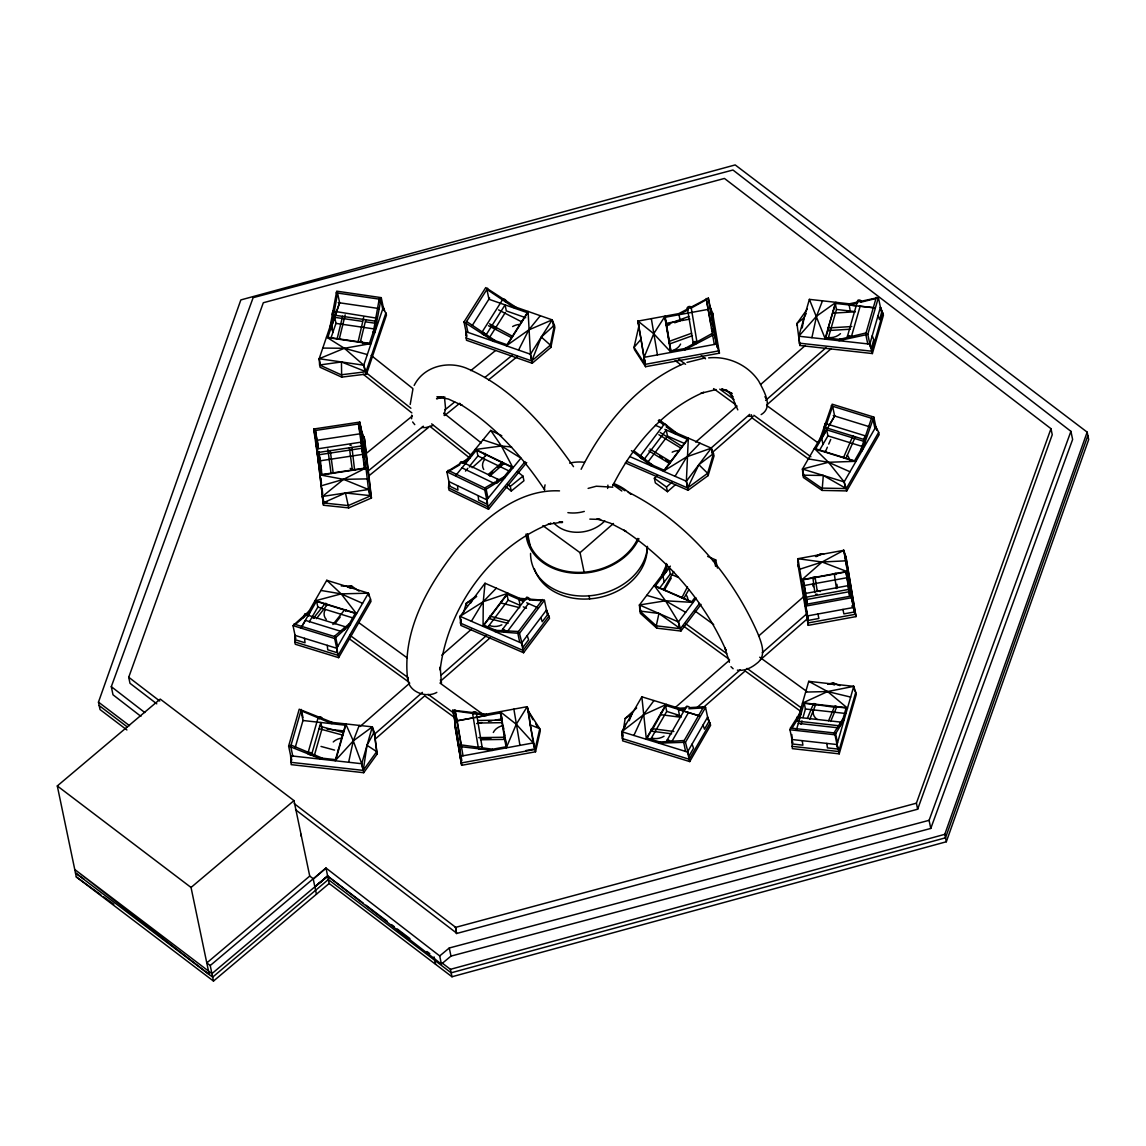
<?xml version="1.0" encoding="UTF-8"?>
<svg xmlns="http://www.w3.org/2000/svg" width="1146" height="1146" viewBox="0 0 1146 1146"><rect width="100%" height="100%" fill="white"/><g stroke="black" fill="none" stroke-linecap="round" stroke-linejoin="round"><path stroke-width="1.5" d="M512.591 306.025L552.186 319.863L554.378 325.149L554.865 327.47L550.868 347.439L532.217 363.253L466.451 340.262L466.021 331.71L530.44 354.229L531.701 360.259M361.907 445.164L361.964 445.894L317.428 452.598L317.256 450.965M317.413 452.598L316.84 448.96L361.377 442.112L361.935 445.894M331.91 321.081L319.175 358.727L319.619 364.987L341.451 361.964L341.666 377.12L366.505 374.069L386.474 315.035L383.28 307.386L363.726 365.202L364.987 371.247M688.073 490.273L686.368 481.248L688.331 438.13L663.391 471.221L686.855 456.781L711.322 448.143L714.058 455.807L708.113 475.604L688.073 490.273L625.329 462.927M798.332 717.525L808.732 681.34L853.741 686.354L856.291 694.462L839.216 753.853L792.344 748.639L791.829 734.572M410.196 404.466L412.861 389.482M436.812 692.385C426.183 698.645 407.231 691.511 407.976 677.888M411.6 418.748L411.715 415.153M294.766 641.932L295.052 635.385L336.709 648.264L338.629 657.661L295.253 644.253L294.766 641.932L338.142 655.34L370.516 599.1L368.425 593.17L326.768 580.291L307.171 614.342M691.554 333.257L669.049 341.422L669.278 342.855L669.98 343.829L692.485 335.649M448.559 487.881L448.917 481.535L486.806 499.828L488.511 509.254L449.046 490.202L448.559 487.881L488.038 506.933L525.112 461.594M825.621 424.665L825.192 423.49L824.175 427.172L864.456 439.62L865.803 437.586M670.568 461.594L669.407 463.414L670.525 461.552L649.911 449.017M331.652 473.47L331.108 472.983L333.171 472.868L330.234 450.536M354.601 470.003L351.937 447.269M828.773 329.446L828.042 330.463L828.085 327.985L851.736 326.538M833.629 312.199C832.669 315.207 832.469 308.847 833.615 311.927M501.547 720.92L501.79 720.103L501.833 722.668L477.638 723.054M504.426 737.909L504.67 739.385L504.412 738.468M547.43 614.557L544.436 600.289L519.668 598.341L485.016 583.242L483.268 601.664L483.053 626.361L508.007 593.256L483.268 601.664L460.076 616.333L460.821 625.387L523.564 652.747L549.55 618.281L546.484 610.03L521.53 643.135L523.564 652.747M809.835 719.172L815.78 704.332L813.904 703.501L813.746 705.062M834.546 706.667L835.821 705.993L836.637 707.139L830.664 721.45M489.471 323.802L512.477 336.294M521.96 321.553L522.705 320.178M376.346 319.032L375.501 321.166L332.412 314.892L332.211 313.259L333.056 311.11L376.375 318.115M822.097 434.993L802.487 469.029L802.916 475.189L823.315 475.475L822.083 490.416L846.779 490.918L879.154 434.678L878.667 432.357L875.859 426.828L844.144 481.907L845.404 487.952M622.88 733.512L622.607 740.832L689.734 761.589L710.649 725.246L707.598 717.124L687.5 752.02L689.734 761.589M623.381 730.188L625.129 718.513L636.646 708.013M624.613 727.509L625.114 724.172M291.643 758.981L290.683 762.305L363.225 770.384L361.721 763.723L290.669 755.816L291.17 764.64L363.712 772.705L363.225 770.384L367.021 745.301L374.255 732.008L372.321 726.865L328.859 722.037M337.941 750.959L337.655 752.091L338.228 749.985M318.832 728.627L342.554 735.073L342.883 733.727M319.519 726.134L343.227 732.581L343.069 733.282M840.82 724.716L840.734 722.095L797.201 717.238L796.585 720.92M383.91 310.408L381.246 297.645L336.695 291.156L330.206 326.123L331.667 326.338L332.927 332.383L330.65 338.815M331.667 326.338L337.597 293.061L339.631 302.816L331.667 326.338L332.827 332.354L335.979 323.387L334.718 317.342L362.38 321.367M381.246 297.645L374.756 332.612L373.281 332.397L379.197 299.12L379.885 302.372M802.2 327.942L804.077 317.8L806.182 313.46M663.806 572.685L639.468 604.973L639.898 611.047L658.936 613.468L656.286 625.831L656.758 628.151L680.925 631.045L701.023 604.372M348.628 762.276L353.283 740.875L359.228 725.418M811.884 337.683L816.554 316.181L822.47 300.825M455.406 723.241L454.847 719.946L454.862 725.246L461.666 765.313L535.54 751.776L535.053 749.455L539.78 728.713L528.736 711.723L527.203 706.681L486.42 714.159L452.813 710.191L461.867 760.715M535.54 751.776L540.267 731.033L539.78 728.713L530.24 724.802L528.736 711.723L532.904 719.702M711.637 313.875L708.328 298.089L678.804 313.617L638.007 321.095L638.752 326.639L634.039 347.381L634.526 349.702L645.57 366.706L719.444 353.169L712.64 313.116L710.377 307.844L716.451 344.072L719.444 353.169M337.912 339.087L337.196 338.557L342.654 316.138M338.471 339.216L339.259 339.144L345.19 314.906M358.111 341.923L363.683 317.399M365.775 319.72L360.317 342.138L357.796 341.537M291.614 760.342L288.634 746.075L299.221 709.216L332.254 722.41L331.91 723.627L300.954 710.663L303.002 720.419L295.081 747.966M301.312 709.446L290.726 746.304L292.76 756.045M291.757 756.317L290.783 759.669L290.669 755.816M307.973 753.051L318.216 717.41M311.454 755.099L320.823 722.496L321.768 727.022M314.19 755.988L322.083 728.527M361.721 763.723L372.321 726.865L353.283 740.875L335.148 760.772L345.734 723.914L353.283 740.875L361.721 763.723L362.981 769.768M872.393 353.555L869.843 344.129L880.429 307.271L883.423 315.179L872.393 353.555L799.851 345.476L798.791 336.222L809.377 299.364L852.839 304.206M855.904 305.71L835.233 303.404L825.349 337.826L843.255 339.818M828.214 329.26L825.364 339.187L809.377 299.364M828.028 338.944L836.494 309.449L835.233 303.404M866.061 332.927L839.187 339.46L838.843 340.677L867.808 334.374L870.473 347.152M873.123 307.715L849.086 305.037L849.43 303.819L878.395 297.516L881.374 311.798M847.424 336.322L857.666 300.682M851.263 337.168L860.13 306.269M876.303 297.287L865.717 334.145L867.751 343.9M867.808 334.374L878.395 297.516M882.936 312.858L871.905 351.235L799.364 343.155M792.645 742.551L789.981 729.773L790.468 728.068L799.306 714.144L800.796 714.316L791.958 728.24M796.441 729.873L804.163 702.971L846.206 707.641L842.94 719M801.025 724.315L802.014 720.906M802.988 717.511L805.437 709.002L804.163 702.971M837.654 747.55L834.99 734.787L844.316 719.158L842.826 718.986L833.987 732.91M841.966 722.009L842.826 718.986M805.652 692.069L827.584 691.554L853.741 686.354L837.024 744.542L837.683 749.04L827.455 747.894L826.796 743.396M855.804 692.141L838.743 751.532L839.216 753.853M461.322 619.771L460.334 623.066L523.077 650.427L549.063 615.961M463.313 613.167L466.279 603.269L476.306 595.934M663.548 589.359L665.411 590.476L663.62 589.331L673.719 571.582M688.861 589.617L683.761 598.499L681.899 597.696L687.485 586.809M683.761 598.499L681.555 597.181M339.517 302.802L327.742 337.612L369.356 343.671L375.086 326.71M373.281 332.397L375.559 325.679M366.505 374.069L366.018 371.748L385.987 312.715M876.489 429.836L873.825 417.072L832.168 404.194L820.364 437.973L821.754 438.402L823.014 444.447M871.504 418.261L860.646 450.435L862.021 450.851L873.825 417.072M444.161 415.439L445.536 408.119L444.548 398.063M343.213 732.595L342.568 735.059M126.905 729.959L100.031 709.56L98.47 702.126L240.846 299.923L735.188 164.924L1087.153 432.128L1088.7 439.548L946.324 841.766L451.982 976.764L329.146 883.494L326.008 868.023L210.234 965.534L213.485 981.076L329.146 883.494M946.324 841.766L944.777 834.331L1087.153 432.128M1087.869 435.609L945.507 837.812L451.166 972.811L328.315 879.555L212.655 977.137L75.493 872.994L84.102 879.269M156.773 703.83L129.985 683.288L128.724 677.257L263.308 302.745L724.444 178.447L1050.982 428.676L1052.243 434.706L917.66 809.219L456.523 933.517L455.549 927.243L294.264 803.661M917.66 809.219L916.399 803.188L1050.982 428.676M140.915 716.365L112.996 694.791L111.305 686.655L253.137 297.674L732.953 170.009L1070.923 431.34L1072.627 439.462L930.781 828.443L450.98 956.108L441.396 964.073L327.699 876.146L314.864 886.803M930.781 828.443L929.091 820.321L1070.923 431.34M629.226 720.719L631.804 714.259L625.129 718.513M332.985 314.162L332.412 314.892M532.217 363.253L531.73 360.933L541.313 337.053L554.378 325.149L550.381 345.118L550.868 347.439M645.341 363.368L644.081 357.337L653.736 333.715L665.067 316.138L671.141 352.381L653.736 333.715L638.007 321.095L645.57 366.706M682.157 446.539L660.182 432.486M807.371 718.37L813.359 704.045M828.587 720.777L834.575 706.452M825.349 451.825L827.369 447.198M828.716 444.104L830.721 439.462M855.403 436.655L845.963 458.4L844.803 458.228L843.599 457.369L853.011 435.724M688.789 316.525L666.284 324.69L667.044 326.051M666.814 564.104L661.672 575.521L662.961 576.08L664.222 582.125M667.373 566.296L662.961 576.08L669.078 567.958L670.338 573.988L659.322 588.457M633.881 735.446L643.321 714.932L653.965 700.55M652.346 730.489C651.229 732.695 650.24 728.598 652.017 728.655L673.848 731.492M815.809 704.862L814.333 705.392M626.461 461.294L687.6 487.952L698.845 464.703L713.571 453.487L707.626 473.284L708.113 475.604M843.599 457.369L845.992 458.314M344.631 629.67L344.989 626.69L304.721 614.227L303.375 617.751M518.565 350.074L528.779 329.919L540.31 315.723M470.92 602.896L472.553 599.788L476.679 596.436M581.122 469.287C603.441 424.822 637.52 383.366 684.176 363.44M612.723 485.746C632.434 446.496 662.517 409.896 703.716 392.304L700.922 393.307L716.064 389.525M316.368 618.668L327.269 604.73L325.808 603.297L325.106 604.544M345.562 611.219L346.25 610.001L344.617 610.302M664.479 589.918L671.27 578.071M295.682 638.408L293.018 625.63L308.89 611.348L310.265 611.778L301.67 626.719M301.011 628.065L305.438 620.373L340.863 631.331M307.973 615.989L316.568 601.063L355.461 613.081L349.272 623.839M309.262 621.963L317.829 607.094L316.568 601.063M337.339 651.272L334.675 638.508L350.547 624.226L349.172 623.796L334.231 636.46M320.923 590.448L341.179 593.886L368.425 593.17L336.709 648.264L337.211 652.719L327.742 649.796L327.24 645.327M338.629 657.661L371.003 601.421L370.516 599.1M710.176 722.925L689.247 759.268L622.135 738.511L621.762 731.707L641.846 696.811L678.919 708.257L685.981 707.841M700.034 716.049L665.468 705.363L646.702 737.952L660.039 742.078M651.759 729.916L646.358 739.299L641.846 696.811M652.475 729.501L666.442 704.403L643.321 714.932L621.762 731.707L622.708 736.233M865.474 441.826L826.681 429.836L821.754 438.402L832.612 406.243L834.646 415.984L815.451 449.132L854.357 461.15L863.798 444.748M829.332 425.223L834.646 415.984M650.527 739.542L666.728 711.394L665.468 705.363M819.376 450.55L827.942 435.867L826.681 429.836M700.048 716.15L678.246 709.417L678.919 708.257M668.032 742.021A1.92 0.974 29.9 0 1 667.015 740.302L686.497 706.495M671.556 741.992L688.474 712.583M708.228 720.146L705.564 707.383L703.63 706.781L683.546 741.677L685.58 751.432M692.069 744.098L693.545 748.209L688.975 756.145L685.466 742.279L705.564 707.383M846.779 490.918L846.292 488.597L878.667 432.357M471.393 621.275L483.268 601.664L496.347 588.17M675.051 476.306L686.855 456.781L699.991 443.216M414.164 385.428C423.619 366.548 447.098 360.646 465.949 368.009C511.689 387.362 545.697 426.813 573.516 466.666M528.478 712.726L527.203 706.681L516.287 724.272L506.217 747.88L500.143 711.652L516.287 724.272L533.291 742.923L535.053 749.455L461.179 762.978L456.223 728.183L456.337 732.237M337.196 338.557L339.316 339.058M472.138 467.74L486.291 455.206L485.059 453.372L484.343 454.489M502.235 462.196L503.739 463.786L502.235 462.196L488.196 474.559M466.966 336.236L463.987 321.954L485.732 287.603L515.872 307.171L515.156 308.317L486.907 289.394L488.941 299.149M487.623 288.262L465.878 322.613L467.912 332.369M472.31 325.407L489.657 298.017M481.821 332.469L502.85 299.249M485.746 335.434L505.071 304.893L506.331 310.924L525.699 317.7M489.757 337.11L505.415 312.385M466.594 321.482L494.843 340.391L494.127 341.522L463.987 321.954M541.313 337.053L550.381 345.118L531.73 360.933L530.44 354.229L552.186 319.863L553.446 325.908M363.225 770.384L376.676 751.647L374.255 732.008L377.163 753.968L363.712 772.705M807.285 309.105L796.943 323.53L799.851 345.476M461.337 622.378L460.076 616.333L485.016 583.242M523.622 601.521L506.904 594.129L483.612 625.043L497.006 630.873M488.053 626.862L508.165 600.16L506.904 594.129M519.668 598.341L518.837 599.444L525.914 599.788M502.507 629.426L526.63 597.424M507.277 631.632L528.406 603.613M639.984 456.337L664.107 424.321M644.038 459.474L666.227 430.051L667.488 436.082L647.418 462.712M542.631 599.501L517.691 632.592L519.725 642.347M527.203 635.615L528.621 639.797L522.963 647.318L519.496 633.38L544.436 600.289M633.623 450.593L652.547 465.047L651.716 466.135L631.446 450.65M687.629 487.279L686.368 481.248L711.322 448.143L671.986 430.996M670.338 566.124L655.168 586.236L691.525 602.094L694.891 597.639M715.605 566.368L714.588 561.483L715.749 559.95L707.641 556.412M679.349 626.475L678.403 621.949L696.338 598.155M680.925 631.045L680.438 628.724L699.475 603.455M313.288 618.396L325.106 603.541M332.899 624.527L344.717 609.686M334.818 623.868L340.19 617.121M449.862 486.062L446.868 471.794L467.153 459.231L468.413 459.833L462.54 463.242M465.032 461.838L490.732 430.409L501.776 435.738M455.693 475.547L476.664 449.905L512.061 466.981L503.896 476.965M465.505 471.121L467.769 468.356M470.032 465.591L477.925 455.936L476.664 449.905M487.437 502.85L484.772 490.073L505.057 477.524L503.796 476.922L497.937 480.317M488.511 509.254L526.716 462.54M638.752 326.639L641.044 339.216L634.039 347.381L645.083 364.371L718.957 350.848M799.421 339.245L798.791 336.222L816.554 316.181L835.95 302.329L828.229 327.985M490.202 618.339L488.984 618.109L489.958 616.19L508.81 620.874M681.326 447.871L682.285 445.923M840.734 722.095L840.219 725.891L796.685 721.049M835.95 574.561L835.921 573.172L834.259 573.659L836.451 588.543M488.941 475.346L492.78 471.98M497.88 467.482L502.979 462.998M489.7 476.134L503.739 463.786M360.102 726.507L409.752 683.131M441.797 655.14L471.321 629.355M761.016 384.168L805.294 345.49M675.51 484.643L667.459 491.677L655.326 482.853L654.352 478.211L657.016 475.877M695.694 442.098L737.036 405.985M584.131 572.183L580.048 552.673L613.468 523.478M441.009 675.252L486.348 635.643M374.112 734.557L422.401 692.37M440.651 681.068L489.987 637.964M375.086 739.199L424.722 695.837L454.976 717.854M667.459 491.677L666.485 487.036L671.857 482.351M710.764 448.358L749.67 414.365M765.628 400.427L826.008 347.682M711.738 452.999L751.991 417.832L751.346 414.737M766.588 405.082L831.008 348.814M674.636 708.085L729.658 660.024M758.709 635.944L804.148 596.235M697.226 707.34L740.173 669.823M762.262 652.69L807.4 613.253M703.572 707.297L745.158 670.954L800.753 711.408M760.572 659.652L807.042 619.055M295.324 624.441L310.265 611.778M213.485 981.076L76.309 876.948L57.3 785.941L160.239 699.089L293.978 800.61L309.735 876.074L313.517 878.939L326.008 868.023L439.706 955.936L441.396 964.073M327.584 876.074L211.924 973.656L74.762 869.513L209.217 974.53L191.038 887.462L293.978 800.61M309.735 876.074L206.796 962.927L210.234 965.534M327.598 876.074L314.878 886.803L327.699 876.146L363.153 903.062M456.523 933.517L455.549 927.243M439.706 955.936L449.275 947.986L929.091 820.321M366.777 452.999L412.302 416.041M470.762 370.631L495.473 350.576M367.78 471.293L423.332 426.183M445.078 409.767L454.69 401.974M484.887 377.449L512.334 355.16M368.74 475.948L428.475 427.444M444.677 415.525L459.775 403.263M488.597 379.856L517.419 356.463M327.126 605.174L326.123 605.36M522.963 476.12L523.937 480.761L511.259 491.047L510.299 486.405L522.963 476.12L517.405 471.694M804.077 317.8L796.943 323.53L797.43 325.851M761.13 414.608C774.066 407.031 763.523 390.485 758.752 381.145C747.88 364.829 728.039 355.933 708.629 357.881M687.6 487.952L707.626 473.284L698.845 464.703M486.176 455.392L485.245 455.435M449.361 470.891L459.618 464.932A1.92 0.831 -64.2 0 1 460.477 462.296A1.92 0.831 -64.2 0 1 461.838 462.468M484.758 487.967L495.015 482.022M472.553 599.788L466.279 603.269L466.766 605.589M680.266 320.851L678.991 314.735L688.144 309.778M691.181 308.088L706.409 299.679L710.993 324.619M712.081 333.515L684.678 348.656L684.878 349.859L714.402 334.331L717.081 347.095M814.376 578.759L814.878 577.14L812.829 577.283L814.849 592.496M817.112 594.172L815.537 594.287M844.731 554.836L843.785 550.309L797.945 558.704L807.543 615.903L807.772 623.023L808.245 625.344L855.99 616.605L846.192 558.202L843.785 550.309L822.069 562.013L799.722 569.247M815.494 556.326L820.264 554.062L823.659 554.306M323.014 502.922L348.255 505.572L370.96 495.702L368.482 489.514L343.542 479.343L319.935 474.874L365.989 467.926L343.542 479.343L322.441 496.447L323.014 502.922L345.462 492.981L370.96 495.702L371.447 498.023L348.742 507.893L323.501 505.243L316.196 444.032L316.683 446.353M815.966 556.67L820.865 554.506L820.264 554.062M552.186 319.863L528.779 329.919L506.346 345.806L528.091 311.454L530.44 354.229M433.245 425.424L425.911 427.558L421.642 427.53M320.436 364.757L319.175 358.727L344.373 348.284L371.046 343.585L326.495 337.096L344.373 348.284L363.726 365.202L366.018 371.748L341.179 374.799L319.619 364.987L320.106 367.307L341.666 377.12M588.113 488.397L596.321 486.219L612.809 487.193M666.671 325.708L669.894 324.547M674.722 322.785L682.758 319.863M440.78 397.232L436.54 398.751L444.892 397.017M313.474 618.238L314.291 618.21M827.813 684.32L833.686 683.073L840.004 685.666M512.606 335.807L511.589 337.698L488.468 325.736M321.209 485.818L343.542 479.343L367.25 478.885M442.399 963.227L450.435 969.33L944.777 834.331M455.263 927.472L916.399 803.188M803.747 475.074L802.487 469.029L828.486 462.282L856.005 461.308L814.348 448.43L828.486 462.282L844.144 481.907L846.292 488.597L821.596 488.096L802.916 475.189L803.403 477.51L822.083 490.416M686.97 362.437L705.048 357.924M849.086 305.037L857.48 303.002M860.847 302.186L875.959 298.504M680.953 448.143L658.864 434.706M469.258 466.866L470.018 466.952M349.96 445.293L351.235 445.221M708.429 309.334L664.866 317.327L670.539 351.163L687.586 348.04M665.181 318.832L666.127 323.358L678.676 321.052M681.87 320.565L689.921 319.089M644.081 357.337L716.451 344.072L717.983 347.868L715.061 335.835M807.271 604.343L803.117 579.489L845.92 571.639L848.513 585.649M835.276 573.917L801.541 580.091L822.069 562.013L845.562 560.838M836.351 573.716L847.381 571.696L822.069 562.013L797.945 558.704L797.974 564.62L808.245 625.344M803.117 579.489L804.377 585.52L847.181 577.684M805.423 594L804.864 590.677L803.36 590.949L805.495 606.148L851.349 597.754L849.2 582.555L847.682 582.827L849.544 596.35M805.194 595.719L804.764 593.585L849.086 585.463L849.43 587.096M849.057 588.843L849.444 591.823M805.122 595.705L805.452 597.338L849.788 589.216L849.673 588.5M806.469 599.544L849.172 591.723M851.693 606.076L853.097 605.819M807.772 623.023L855.503 614.27L855.99 616.605M486.62 715.362L457.168 720.748L455.134 711.007L486.62 715.362L486.42 714.159M457.182 720.848L473.728 717.811M475.375 717.511L500.759 712.855L502.02 718.9L495.244 720.132M476.636 723.541L481.707 722.61M488.483 721.378L491.863 720.762M458.887 746.433L492.494 750.401L492.293 749.198L481.793 747.751M492.307 749.283L506.432 746.705L500.759 712.855M534.237 747.45L533.291 742.923L460.921 756.188L461.036 760.228L459.546 747.937M525.928 750.544L534.552 748.954M640.729 611.004L639.468 604.973L665.511 600.791L693.129 602.409L654.194 585.434L665.511 600.791L678.403 621.949L680.438 628.724L656.286 625.831L639.898 611.047L640.37 613.368L656.758 628.151M828.386 683.89L833.686 683.073M321.453 469.731L320.078 463.715L318.674 463.929L313.718 429.005L359.772 422.072L363.067 437.858M313.918 430.695L359.959 423.762L362.007 433.517M363.311 454.289L362.05 448.258L319.147 454.718L320.422 460.764L363.311 454.289L363.898 459.36M318.33 448.63L317.356 440.236L360.36 433.761L358.44 423.991L363.196 457.211L364.715 456.982L359.772 422.072M369.743 495.545L368.482 489.514L322.441 496.447L323.702 502.478L327.111 501.962M359.027 591.15L351.836 586.179L347.596 586.738L350.647 588.385M443.516 397.161L436.941 396.745L448.444 399.052L462.167 405.383L459.675 403.893C494.37 425.209 522.275 456.237 544.694 489.915M846.679 311.225L850.06 311.024M833.257 313.13L855.231 311.784M828.343 330.549L850.318 329.203M689.505 707.626L703.63 706.781M678.246 709.417L685.308 708.987M688.846 708.787L702.971 707.942M684.205 740.531L659.494 742.006L658.821 743.167L685.466 742.279M477.653 720.476L501.79 720.103M478.756 737.637L504.627 737.236M480.475 738.683L490.817 738.525M480.475 739.772L504.612 739.399M376.132 317.385L375.501 321.166M322.785 348.069L344.373 348.284L367.336 354.558M341.264 585.964L351.836 586.179M589.832 519.109L600.633 519.453M529.438 599.974L541.814 600.59M518.508 631.503L495.545 630.343L494.714 631.446L519.496 633.38M865.918 436.698C865.302 434.563 863.425 438.76 864.456 439.62M344.989 626.69L343.556 629.956M748.825 416.17L753.166 416.585M511.603 446.997L501.389 445.98L483.025 439.835M737.422 670.166C744.341 671.184 751.203 667.946 756.46 663.663C767.218 656.114 761.488 642.877 757.649 633.136C731.621 574.117 686.325 521.315 628.209 492.135M859.314 306.082L874.613 307.787M836.494 309.449L855.088 311.612M839.187 339.46L842.597 339.846M798.791 336.222L869.843 344.129L871.361 348.126L873.768 339.76L872.249 335.749M814.591 704.461L802.487 703.1L827.584 691.554L850.661 697.083M815.837 704.589L834.904 707.311M835.606 706.796L847.496 708.113L827.584 691.554L808.732 681.34M805.437 709.002L845.719 713.485M798.304 723.37L838.485 727.853M790.468 728.068L835.477 733.082L837.511 742.823M789.981 729.773L834.99 734.787M791.872 746.318L838.743 751.532L837.024 744.542L792.015 739.528L792.674 744.026L802.902 745.158L802.243 740.66M302.974 720.505L345.748 725.26L335.864 759.683L318.588 757.764M327.068 729.085L343.685 730.933M288.634 746.075L321.668 759.268L322.012 758.05L291.07 745.086M660.913 714.689L661.357 712.554L660.913 714.689L681.068 717.296M676.255 715.591L681.283 716.236M651.501 731.177L671.642 733.798M460.807 744.843L478.297 747.264M336.122 292.846L380.673 299.335L382.707 309.091M338.156 302.601L379.398 308.603M365.832 321.883L374.484 323.129M335.979 323.387L374.011 328.916M319.175 358.727L363.726 365.202M599.43 519.267L597.023 518.894L610.632 523.264L626.103 531.458L623.954 530.211C668.046 559.706 704.575 601.535 725.934 650.226L724.902 647.748L729.372 662.316M559.506 490.889C517.863 488.812 483.039 519.94 456.925 548.977C427.601 585.807 401.172 632.306 407.89 681.082M562.17 522.648L558.919 522.103L562.629 522.075L548.06 524.309L551.011 523.264C491.462 546.542 447.728 607.008 440.136 670.009L440.222 667.029L441.439 683.274L440.379 680.008M808.331 458.887L828.486 462.282L849.988 471.765M501.089 603.04L501.747 600.962L501.089 603.04L519.74 607.695M489.385 618.682L508.036 623.338M825.607 452.255C828.057 452.412 822.656 450.378 825.091 452.04M725.518 390.027L721.608 388.981L732.122 393.565L728.412 391.488M321.009 746.433L334.56 750.114M646.716 595.347L665.511 600.791L685.652 612.322M831.237 405.813L872.894 418.691L874.928 428.446M833.271 415.568L870.072 426.942M825.378 423.504L865.645 435.953M827.942 435.867L861.677 446.295M802.487 469.029L844.144 481.907M666.728 711.394L679.506 715.448L678.303 709.331M317.829 607.094L353.34 618.066M293.949 624.011L335.606 636.89L337.64 646.645M293.018 625.63L334.675 638.508M621.762 731.707L687.5 752.02M831.237 683.847L834.517 684.95M488.884 299.235L527.676 312.786L507.363 344.874L491.519 339.331M491.505 339.23L494.843 340.391M465.964 337.941L531.73 360.933M341.451 361.964L366.018 371.748M655.412 425.338L661.786 428.002M664.909 429.363L687.786 439.448L664.479 470.361L647.791 463.084M667.488 436.082L684.42 443.473M647.762 462.955L652.547 465.047M629.842 456.595L686.368 481.248M713.299 560.924L714.588 561.483M670.338 573.988L678.231 577.426M639.468 604.973L678.403 621.949M526.716 602.767L537.675 607.652M508.165 600.16L520.169 605.389L518.909 599.358M523.292 606.864L526.472 608.254M460.076 616.333L521.53 643.135M362.58 603.326L341.179 593.886L326.768 580.291M477.925 455.936L510.099 471.464M461.537 461.723L498.195 479.415M461.996 467.84L494.084 483.325M448.1 470.29L486.004 488.583L488.038 498.324M446.868 471.794L484.772 490.073M498.539 309.878L521.645 321.84M490.517 325.564L496.676 328.759M823.315 475.475L846.292 488.597M659.666 456.223L662.603 458.013M665.554 459.804L668.505 461.594M648.794 450.879L669.407 463.414M367.021 745.301L376.676 751.647L377.163 753.968M490.159 616.219L490.588 617.107M658.936 613.468L680.438 628.724M701.209 355.675L705.521 358.813M767.218 405.885L818.531 443.23M678.446 359.07L685.566 364.256M719.76 389.139L733.999 399.51M753.867 415.267L810.881 456.767M675.137 360.603L680.839 364.743M713.6 388.594L734.973 404.151M751.991 417.832L809.004 459.331M654.352 478.211L666.485 487.036M613.225 484.787L621.805 491.018M759.698 657.202L806.784 691.468M694.977 610.961L713.686 624.57M685.308 623.438L726.636 653.535M747.049 668.39L801.197 707.798M683.417 626.017L729.028 659.208M542.889 525.627L580.048 552.673M358.798 622.65L407.26 657.933M439.949 683.03L482.681 714.13M349.731 635.142L408.162 677.673M428.074 694.333L454.002 713.213M349.272 638.752L409.136 682.328M76.309 876.948L100.834 894.797M103.713 896.888L113.812 904.237M98.47 702.126L129.498 725.676M365.989 905.225L387.262 921.37M391.517 924.593L394.353 926.756M397.189 928.905L409.939 938.588M426.957 951.509L429.793 953.658M99.201 705.607L127.493 727.08M57.3 785.941L191.038 887.462M659.093 419.622L676.67 433.045L675.854 434.133L666.385 426.914M658.262 420.711L663.677 424.837M128.724 677.257L159.752 701.037M295.525 809.706L456.81 933.274M111.305 686.655L144.797 712.554M371.189 355.418L412.889 388.58M443.731 413.104L481.263 442.958M431.655 423.862L471.665 455.678M507.535 484.214L510.299 486.405M366.333 372.822L410.87 408.248M429.865 426.312L469.874 458.128M505.744 486.663L511.259 491.047M363.124 374.155L411.844 412.889M304.721 614.227L304.979 614.972M730.962 666.657L733.111 668.748M726.392 389.798L732.982 397.075L730.776 393.665L737.795 409.881M333.056 311.11L333.3 311.841M412.646 421.986L414.766 424.636M797.201 717.238L797.43 717.969M490.732 430.409L501.389 445.98L512.993 467.826L475.089 449.533L501.389 445.98L520.929 458.128L486.806 499.828L487.222 504.254L478.598 500.1L478.197 495.674M354.873 469.602L352.323 469.989L349.372 447.613M764.912 396.702L766.359 398.908M535.655 723.957L537.503 726.779M371.447 498.023L364.629 439.133L361.807 431.827L368.482 489.514M710.377 307.844L713.285 319.863L711.752 316.081M880.429 307.271L881.947 311.268L879.541 319.648L878.022 315.651M707.598 717.124L709.059 721.249L704.504 729.185L703.028 725.06M546.484 610.03L547.903 614.227L542.23 621.748L540.812 617.565M875.859 426.828L876.991 430.208M361.391 442.112L361.792 444.261M316.869 448.831L317.027 449.561M734.5 402.991L735.617 406.558M383.28 307.386L384.297 310.738M849.773 589.216L849.444 587.583M804.779 593.585L805.108 595.218M345.462 492.981L348.742 507.893M849.114 304.951L850.031 309.563M854.644 613.54L851.063 596.078L805.223 604.472L808.174 618.926M847.682 582.827L848.427 585.821M853.741 686.354L854.687 690.88M797.974 564.62L798.461 566.941M712.64 313.116L713.113 315.437M714.316 344.473L706.208 298.476M711.322 448.143L712.268 452.67M715.749 559.95L717.439 568.072M638.007 321.095L638.952 325.622M589.001 595.533L589.703 598.871M527.647 533.907L530.44 547.244M463.041 755.787L454.933 709.804M452.813 710.191L455.478 722.968M454.862 725.246L461.666 765.313M449.275 947.986L450.98 956.108M450.435 969.33L451.982 976.764M368.425 593.17L369.055 596.192M434.048 956.896L435.609 964.316M313.718 429.005L315.608 438.832M372.321 726.865L373.582 732.91M301.656 711.064L303.002 717.568M313.173 878.681L316.425 894.238M300.739 833.93L301.226 836.251M842.955 609.414L843.871 613.898L854.3 611.993L843.785 550.309M817.958 613.998L818.874 618.482L808.446 620.387L807.543 615.903L853.383 607.509L855.503 614.27L845.719 555.882M530.24 724.802L535.053 749.455M849.515 587.597L849.1 585.592M657.417 354.888L651.343 318.66M519.955 745.373L513.881 709.13M845.046 556.34L845.633 559.807M846.221 563.273L846.794 566.74M847.381 570.207L847.954 573.673M848.541 577.14L849.114 580.607M849.702 584.073L850.275 587.54M850.862 591.007L852.61 601.406M853.183 604.873L853.77 608.34M845.92 571.639L849.702 594.917M804.377 585.52L805.767 593.886M806.34 597.224L806.899 600.576M805.982 597.324L807.099 603.971M712.21 317.327L712.783 320.78M713.371 324.232L713.944 327.684M714.531 331.137L715.104 334.589M715.677 338.041L716.264 341.479M708.328 298.089L714.402 334.331M711.551 327.985L712.124 331.366M691.138 307.329L697.012 342.368M687.342 308.03L693.215 343.069M678.804 313.617L679.005 314.821M666.127 323.358L670.668 350.432M527.203 706.681L533.291 742.923M503.151 725.662L503.724 729.042M504.283 732.437L504.856 735.818M505.429 739.199L505.988 742.579M476.335 712.597L482.208 747.636M472.539 713.285L478.412 748.324M456.968 719.559L461.437 746.161M805.352 596.622L805.466 597.338M641.044 339.216L645.083 364.371M836.895 584.302L837.44 587.755M815.135 577.613L817.313 591.451M317.943 447.957L315.437 430.466L318.402 448.272M318.445 451.452L320.192 463.7L318.774 451.495M804.864 590.677L806.741 604.2M327.842 449.103L331.022 473.198M364.142 436.798L370.96 495.702M364.285 448.344L364.686 451.839M364.285 462.726L365.058 469.473M360.861 437.099L361.448 442.127M361.835 445.479L363.196 457.211M360.746 436.984L364.385 468.499L321.381 474.974L318.717 451.982M320.422 460.764L321.897 474.573M318.631 458.787L319.247 464.03M319.849 469.273L320.25 472.768M320.866 478.011L321.467 483.254M322.083 488.497L322.685 493.74M323.086 497.235L323.702 502.478M316.153 442.127L323.501 505.243M304.521 638.308L305.037 642.777L295.568 639.855L295.052 635.385M457.526 485.689L457.942 490.13L449.318 485.961L448.917 481.535M466.021 331.71L466.207 335.406M454.847 719.946L454.948 724M647.447 546.37A58.947 46.442 -11.8 0 1 587.783 595.92A58.947 46.442 -11.8 0 1 530.555 553.403M638.952 538.649A58.947 46.442 -11.8 0 1 575.808 573.244A58.947 46.442 -11.8 0 1 525.957 534.122M613.64 483.512A58.947 46.442 -11.8 0 1 630.758 494.284M637.878 538.405A57.787 45.539 -11.8 0 1 575.98 572.327A57.787 45.539 -11.8 0 1 527.103 533.964M613.067 484.357A57.787 45.539 -11.8 0 1 624.914 490.76M647.175 548.662A57.787 45.539 -11.8 0 1 597.181 597.926A57.787 45.539 -11.8 0 1 534.437 569.003M604.802 520.9A31.973 25.198 -11.8 0 1 553.776 522.848M607.896 485.116A31.973 25.198 -11.8 0 1 607.609 488.454M584.302 511.417A31.973 25.198 -11.8 0 1 567.886 512.649M544.45 489.872A31.973 25.198 -11.8 0 1 545.081 484.858M569.648 463.142A31.973 25.198 -11.8 0 1 584.46 462.339M493.296 732.48A12.706 10.013 -11.8 0 1 503.252 725.518M473.699 714.116A1.92 1.189 -9.5 0 1 472.739 712.568A1.92 1.189 -9.5 0 1 475.461 711.824A1.92 1.189 -9.5 0 1 475.948 713.514M319.347 718.814A1.92 1.089 16 0 1 318.402 717.081A1.92 1.089 16 0 1 321.081 717.152A1.92 1.089 16 0 1 321.553 718.886M333.242 741.963A12.706 10.013 -11.8 0 1 342.024 738.067M326.295 619.499A12.706 10.013 -11.8 0 1 325.292 609.514M526.544 597.911A1.92 0.888 37 0 1 528.535 597.811A1.92 0.888 37 0 1 529.466 599.931M501.833 624.842A12.706 10.013 -11.8 0 1 489.242 625.415M502.865 300.08A1.92 0.945 32.3 0 1 503.767 299.063A1.92 0.945 32.3 0 1 506.002 300.61A1.92 0.945 32.3 0 1 505.1 301.613M350.218 468.428A12.706 10.013 -11.8 0 1 353.011 469.616M361.52 341.307A12.706 10.013 -11.8 0 1 362.781 343.657M482.38 333.959A1.92 0.945 32.3 0 1 482.48 332.254A1.92 0.945 32.3 0 1 485.073 334.045A1.92 0.945 32.3 0 1 483.211 334.532M512.634 326.538A12.706 10.013 -11.8 0 1 518.866 324.504M483.727 469.473A12.706 10.013 -11.8 0 1 484.744 459.331M857.795 301.283A1.92 1.089 16 0 1 859.529 300.051A1.92 1.089 16 0 1 861.262 301.942M848.57 337.726A1.92 1.089 16 0 1 847.496 336.136A1.92 1.089 16 0 1 849.687 335.807A1.92 1.089 16 0 1 851.149 337.325M847.238 455.234A12.706 10.013 -11.8 0 1 849.43 459.99M680.609 344.072A12.706 10.013 -11.8 0 1 670.654 351.034M840.476 333.672A12.706 10.013 -11.8 0 1 828.415 337.569M672.172 452.183A12.706 10.013 -11.8 0 1 678.547 450.536M696.267 343.556A1.92 1.189 -9.5 0 1 693.244 343.17A1.92 1.189 -9.5 0 1 695.536 341.508A1.92 1.189 -9.5 0 1 696.625 343.299M688.073 308.747A1.92 1.189 -9.5 0 1 688.517 306.655A1.92 1.189 -9.5 0 1 691.124 307.644M640.528 457.841A1.92 0.888 37 0 1 640.6 456.165A1.92 0.888 37 0 1 643.078 458.114A1.92 0.888 37 0 1 641.316 458.457M664.007 424.808A1.92 0.888 37 0 1 665.239 424.292A1.92 0.888 37 0 1 667.158 426.011A1.92 0.888 37 0 1 666.27 426.813M686.74 707.655A1.92 0.974 29.9 0 1 687.428 706.28A1.92 0.974 29.9 0 1 689.82 708.07M667.015 740.302A1.92 0.974 29.9 0 1 669.035 740.373A1.92 0.974 29.9 0 1 670.41 742.092M664.035 736.233A12.706 10.013 -11.8 0 1 651.472 738.024M820.264 591.551A12.706 10.013 -11.8 0 1 817.399 590.462M813.388 586.652A12.706 10.013 -11.8 0 1 812.514 584.174M817.17 719.402A12.706 10.013 -11.8 0 1 813.474 710.033M667.216 564.835A1.92 0.788 -66.4 0 1 666.342 563.503M686.397 595.304A12.706 10.013 -11.8 0 1 687.829 600.303M341.179 593.886L314.906 600.905L356.564 613.769L341.179 593.886M479.143 749.054A1.92 1.189 -9.5 0 0 482.208 747.951A1.92 1.189 -9.5 0 0 479.587 746.948A1.92 1.189 -9.5 0 0 479.143 749.054M308.331 753.953A1.92 1.089 16 0 0 311.554 754.312A1.92 1.089 16 0 0 309.578 752.392A1.92 1.089 16 0 0 308.331 753.953M502.75 630.587A1.92 0.888 37 0 0 505.544 631.804A1.92 0.888 37 0 0 503.782 629.455A1.92 0.888 37 0 0 502.75 630.587M497.321 482.609A1.92 0.831 -64.2 0 0 498.352 479.558A1.92 0.831 -64.2 0 0 496.419 481.277A1.92 0.831 -64.2 0 0 497.321 482.609"/></g></svg>
